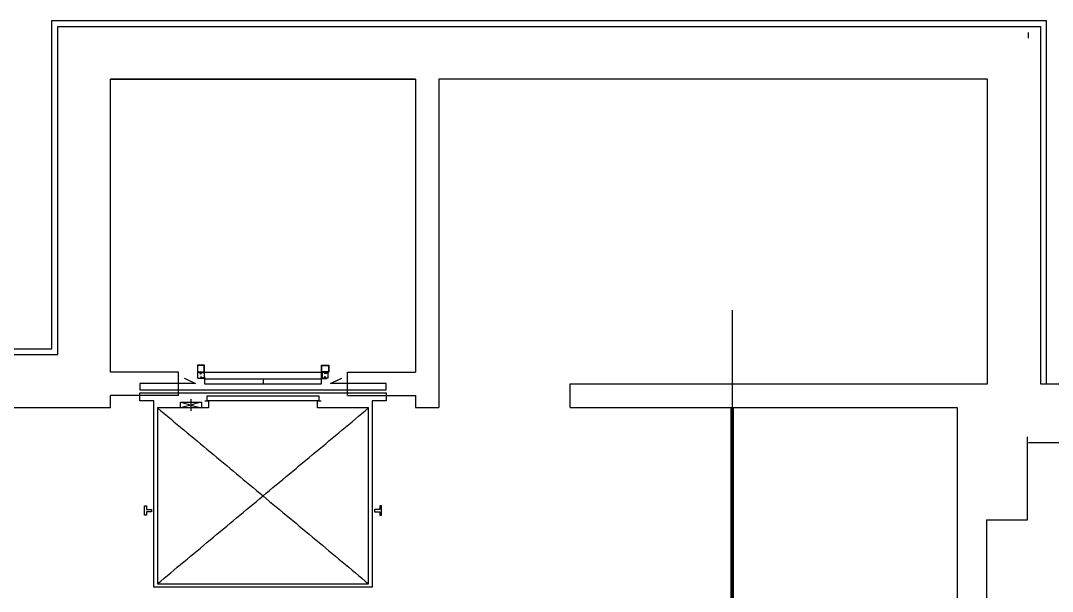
# Model space of a CAD drawing. Header units: millimetres. Extents: x -121354 to 132141, y -64344 to 350.
# Drawn here: x 41528 to 50328, y -9716 to -4846 of the extents above; entities that cross this region are included whole.
import ezdxf

# ---------------------------------------------------------------- set-up
doc = ezdxf.new("R2010")
doc.units = ezdxf.units.MM
for name, color, linetype in [('Block_101ë™_ìƒë¶€ê³¨ì¡°B3_0108', 7, 'CONTINUOUS'), ('Block_ELEV_17ì¸ìŠ¹001', 7, 'CONTINUOUS'), ('Line026', 7, 'CONTINUOUS'), ('Line173', 7, 'CONTINUOUS'), ('Line229', 7, 'CONTINUOUS'), ('Line230', 7, 'CONTINUOUS'), ('Line231', 7, 'CONTINUOUS'), ('Line232', 7, 'CONTINUOUS'), ('Line233', 7, 'CONTINUOUS'), ('Line234', 7, 'CONTINUOUS'), ('Line242', 7, 'CONTINUOUS'), ('Line245', 7, 'CONTINUOUS'), ('Line273', 7, 'CONTINUOUS'), ('Line282', 7, 'CONTINUOUS'), ('Line304', 7, 'CONTINUOUS'), ('Line305', 7, 'CONTINUOUS'), ('Line307', 7, 'CONTINUOUS'), ('Line309', 7, 'CONTINUOUS'), ('Line310', 7, 'CONTINUOUS'), ('Line311', 7, 'CONTINUOUS'), ('Line315', 7, 'CONTINUOUS'), ('Line317', 7, 'CONTINUOUS'), ('Line319', 7, 'CONTINUOUS'), ('Line322', 7, 'CONTINUOUS'), ('Line323', 7, 'CONTINUOUS'), ('Line324', 7, 'CONTINUOUS'), ('Line325', 7, 'CONTINUOUS'), ('Line326', 7, 'CONTINUOUS'), ('Line343', 7, 'CONTINUOUS'), ('Line344', 7, 'CONTINUOUS'), ('Line754', 7, 'CONTINUOUS'), ('Polyline045', 7, 'CONTINUOUS'), ('Polyline046', 7, 'CONTINUOUS'), ('Polyline049', 7, 'CONTINUOUS'), ('Polyline052', 7, 'CONTINUOUS')]:
    doc.layers.add(name, color=color, linetype=linetype)

msp = doc.modelspace()

# ---------------------------------------------------------------- linework, layer by layer
at = {"layer": 'Block_101ë™_ìƒë¶€ê³¨ì¡°B3_0108'}
for points in [[(41845.1, -7695.6), (41845.1, -4895.6)], [(41845.1, -4895.6), (50225.1, -4895.6)], [(50225.1, -4895.6), (50225.1, -7945.6)], [(44895.1, -5345.6), (42295.1, -5345.6)], [(42295.1, -7845.6), (42295.1, -5345.6)], [(42295.1, -7845.6), (42295.1, -5345.6)], [(42295.1, -5345.6), (44895.1, -5345.6)], [(44895.1, -5345.6), (44895.1, -7845.6)], [(49775.1, -5345.6), (45095.1, -5345.6)], [(45095.1, -5345.6), (45095.1, -8145.6)], [(49775.1, -7945.6), (49775.1, -5345.6)], [(37965.1, -7695.6), (41845.1, -7695.6)], [(42875.1, -7845.6), (42295.1, -7845.6)], [(42875.1, -8045.6), (42875.1, -7845.6)], [(44315.1, -8045.6), (44315.1, -7845.6)], [(44315.1, -7845.6), (44895.1, -7845.6)], [(46215.1, -7945.6), (49775.1, -7945.6)], [(46215.1, -8145.6), (46215.1, -7945.6)], [(49715.1, -7945.6), (49775.1, -7945.6)], [(42295.1, -8145.6), (42295.1, -8045.6)], [(42875.1, -8045.6), (42295.1, -8045.6)], [(44315.1, -8045.6), (44895.1, -8045.6)], [(44895.1, -8045.6), (44895.1, -8145.6)], [(38415.1, -8145.6), (42295.1, -8145.6)], [(44895.1, -8145.6), (45095.1, -8145.6)], [(46215.1, -8145.6), (49515.1, -8145.6)], [(49515.1, -8145.6), (49515.1, -9845.6)], [(50115.1, -9105.6), (50115.1, -8395.6)], [(49765.1, -9105.6), (49765.1, -9845.6)], [(49765.1, -9105.6), (50115.1, -9105.6)]]:
    msp.add_open_spline(points, degree=1, dxfattribs=at)
at = {"layer": 'Block_ELEV_17ì¸ìŠ¹001'}
for points in [[(43095.1, -7785.6), (43035.1, -7785.6)], [(43035.1, -7785.6), (43035.1, -7845.6)], [(43092.6, -7788.1), (43037.6, -7788.1)], [(43037.6, -7788.1), (43037.6, -7843.1)], [(43092.6, -7843.1), (43092.6, -7788.1)], [(43095.1, -7845.6), (43095.1, -7785.6)], [(44095.1, -7845.6), (44095.1, -7785.6)], [(44095.1, -7785.6), (44155.1, -7785.6)], [(44097.6, -7843.1), (44097.6, -7788.1)], [(44097.6, -7788.1), (44152.6, -7788.1)], [(44152.6, -7788.1), (44152.6, -7843.1)], [(44155.1, -7785.6), (44155.1, -7845.6)], [(42923.6, -7895.6), (43020.1, -7940.6)], [(42923.6, -7895.6), (43020.1, -7940.6)], [(42923.6, -7895.6), (43020.1, -7940.6)], [(43035.1, -7845.6), (43095.1, -7845.6)], [(43037.6, -7843.1), (43092.6, -7843.1)], [(43040.1, -7895.6), (43040.1, -7845.6)], [(43055.1, -7845.6), (43040.1, -7845.6)], [(43040.1, -7895.6), (43040.1, -7845.6)], [(43055.1, -7845.6), (43040.1, -7845.6)], [(43040.1, -7895.6), (43040.1, -7845.6)], [(43055.1, -7845.6), (43040.1, -7845.6)], [(43040.1, -7895.6), (43065.1, -7895.6)], [(43040.1, -7895.6), (43065.1, -7895.6)], [(43040.1, -7895.6), (43065.1, -7895.6)], [(43050.1, -7900.6), (43050.1, -7895.6)], [(43050.1, -7900.6), (43050.1, -7895.6)], [(43050.1, -7900.6), (43050.1, -7895.6)], [(43095.1, -7900.6), (43050.1, -7900.6)], [(43095.1, -7900.6), (43050.1, -7900.6)], [(43095.1, -7900.6), (43050.1, -7900.6)], [(43055.1, -7845.6), (43055.1, -7855.6)], [(43065.1, -7845.6), (43055.1, -7845.6)], [(43055.1, -7845.6), (43055.1, -7855.6)], [(43065.1, -7845.6), (43055.1, -7845.6)], [(43055.1, -7845.6), (43055.1, -7855.6)], [(43065.1, -7845.6), (43055.1, -7845.6)], [(43055.1, -7855.6), (43065.1, -7855.6)], [(43055.1, -7855.6), (43065.1, -7855.6)], [(43055.1, -7855.6), (43065.1, -7855.6)], [(43095.1, -7845.6), (43065.1, -7845.6)], [(43065.1, -7845.6), (43065.1, -7858.3)], [(43095.1, -7845.6), (43065.1, -7845.6)], [(43065.1, -7845.6), (43065.1, -7858.3)], [(43095.1, -7845.6), (43065.1, -7845.6)], [(43065.1, -7845.6), (43065.1, -7858.3)], [(43065.1, -7858.3), (43067.9, -7858.3)], [(43065.1, -7858.3), (43067.9, -7858.3)], [(43065.1, -7858.3), (43067.9, -7858.3)], [(43067.9, -7882.8), (43065.1, -7882.8)], [(43065.1, -7882.8), (43065.1, -7895.6)], [(43067.9, -7882.8), (43065.1, -7882.8)], [(43065.1, -7882.8), (43065.1, -7895.6)], [(43067.9, -7882.8), (43065.1, -7882.8)], [(43065.1, -7882.8), (43065.1, -7895.6)], [(43065.1, -7895.6), (43095.1, -7895.6)], [(43065.1, -7895.6), (43095.1, -7895.6)], [(43065.1, -7895.6), (43095.1, -7895.6)], [(43067.9, -7858.3), (43067.9, -7848.4)], [(43067.9, -7848.4), (43091.7, -7848.4)], [(43067.9, -7858.3), (43067.9, -7848.4)], [(43067.9, -7848.4), (43091.7, -7848.4)], [(43067.9, -7858.3), (43067.9, -7848.4)], [(43067.9, -7848.4), (43091.7, -7848.4)], [(43067.9, -7892.7), (43067.9, -7882.8)], [(43067.9, -7892.7), (43067.9, -7882.8)], [(43067.9, -7892.7), (43067.9, -7882.8)], [(43091.7, -7892.7), (43067.9, -7892.7)], [(43091.7, -7892.7), (43067.9, -7892.7)], [(43091.7, -7892.7), (43067.9, -7892.7)], [(43090.1, -7845.6), (44100.1, -7845.6)], [(43091.7, -7848.4), (43091.7, -7892.7)], [(43091.7, -7848.4), (43091.7, -7892.7)], [(43091.7, -7848.4), (43091.7, -7892.7)], [(43095.1, -7895.6), (43095.1, -7845.6)], [(43095.1, -7895.6), (43095.1, -7845.6)], [(43095.1, -7895.6), (43095.1, -7845.6)], [(43095.1, -7885.6), (43095.1, -7900.6)], [(43095.1, -7885.6), (43095.1, -7900.6)], [(43095.1, -7885.6), (43095.1, -7900.6)], [(43095.1, -7905.6), (43095.1, -7945.6)], [(44095.1, -7905.6), (43095.1, -7905.6)], [(43095.1, -7905.6), (43095.1, -7945.6)], [(44095.1, -7905.6), (43095.1, -7905.6)], [(43095.1, -7905.6), (43095.1, -7945.6)], [(44095.1, -7905.6), (43095.1, -7905.6)], [(43595.1, -7905.6), (43595.1, -7945.6)], [(43595.1, -7905.6), (43595.1, -7945.6)], [(43595.1, -7905.6), (43595.1, -7945.6)], [(44095.1, -7895.6), (44095.1, -7845.6)], [(44095.1, -7845.6), (44125.1, -7845.6)], [(44095.1, -7895.6), (44095.1, -7845.6)], [(44095.1, -7845.6), (44125.1, -7845.6)], [(44155.1, -7845.6), (44095.1, -7845.6)], [(44095.1, -7885.6), (44095.1, -7900.6)], [(44095.1, -7885.6), (44095.1, -7900.6)], [(44125.1, -7895.6), (44095.1, -7895.6)], [(44125.1, -7895.6), (44095.1, -7895.6)], [(44095.1, -7900.6), (44140.1, -7900.6)], [(44095.1, -7900.6), (44140.1, -7900.6)], [(44095.1, -7945.6), (44095.1, -7905.6)], [(44095.1, -7945.6), (44095.1, -7905.6)], [(44152.6, -7843.1), (44097.6, -7843.1)], [(44122.3, -7848.4), (44098.5, -7848.4)], [(44098.5, -7848.4), (44098.5, -7892.7)], [(44122.3, -7848.4), (44098.5, -7848.4)], [(44098.5, -7848.4), (44098.5, -7892.7)], [(44098.5, -7892.7), (44122.3, -7892.7)], [(44098.5, -7892.7), (44122.3, -7892.7)], [(44122.3, -7858.3), (44122.3, -7848.4)], [(44122.3, -7858.3), (44122.3, -7848.4)], [(44125.1, -7858.3), (44122.3, -7858.3)], [(44125.1, -7858.3), (44122.3, -7858.3)], [(44122.3, -7892.7), (44122.3, -7882.8)], [(44122.3, -7882.8), (44125.1, -7882.8)], [(44122.3, -7892.7), (44122.3, -7882.8)], [(44122.3, -7882.8), (44125.1, -7882.8)], [(44125.1, -7845.6), (44135.1, -7845.6)], [(44125.1, -7845.6), (44135.1, -7845.6)], [(44125.1, -7845.6), (44125.1, -7858.3)], [(44125.1, -7845.6), (44125.1, -7858.3)], [(44135.1, -7855.6), (44125.1, -7855.6)], [(44135.1, -7855.6), (44125.1, -7855.6)], [(44125.1, -7882.8), (44125.1, -7895.6)], [(44125.1, -7882.8), (44125.1, -7895.6)], [(44150.1, -7895.6), (44125.1, -7895.6)], [(44150.1, -7895.6), (44125.1, -7895.6)], [(44135.1, -7845.6), (44135.1, -7855.6)], [(44135.1, -7845.6), (44150.1, -7845.6)], [(44135.1, -7845.6), (44135.1, -7855.6)], [(44135.1, -7845.6), (44150.1, -7845.6)], [(44140.1, -7900.6), (44140.1, -7895.6)], [(44140.1, -7900.6), (44140.1, -7895.6)], [(44150.1, -7895.6), (44150.1, -7845.6)], [(44150.1, -7895.6), (44150.1, -7845.6)], [(44170.1, -7940.6), (44266.6, -7895.6)], [(44170.1, -7940.6), (44266.6, -7895.6)], [(44170.1, -7940.6), (44266.6, -7895.6)], [(43020.1, -7940.6), (42545.1, -7940.6)], [(42545.1, -7940.6), (42545.1, -7995.6)], [(43020.1, -7940.6), (42545.1, -7940.6)], [(42545.1, -7940.6), (42545.1, -7995.6)], [(43020.1, -7940.6), (42545.1, -7940.6)], [(42545.1, -7940.6), (42545.1, -7995.6)], [(42545.1, -7995.6), (44645.1, -7995.6)], [(42545.1, -7995.6), (44645.1, -7995.6)], [(42545.1, -7995.6), (44645.1, -7995.6)], [(43095.1, -7945.6), (44095.1, -7945.6)], [(43095.1, -7945.6), (44095.1, -7945.6)], [(43095.1, -7945.6), (44095.1, -7945.6)], [(44645.1, -7940.6), (44170.1, -7940.6)], [(44645.1, -7940.6), (44170.1, -7940.6)], [(44645.1, -7940.6), (44170.1, -7940.6)], [(44645.1, -7995.6), (44645.1, -7940.6)], [(44645.1, -7995.6), (44645.1, -7940.6)], [(44645.1, -7995.6), (44645.1, -7940.6)], [(42545.1, -8090.6), (42545.1, -8020.6)], [(42545.1, -8020.6), (44645.1, -8020.6)], [(42545.1, -8090.6), (42545.1, -8020.6)], [(42545.1, -8020.6), (44645.1, -8020.6)], [(42545.1, -8090.6), (42545.1, -8020.6)], [(42545.1, -8020.6), (44645.1, -8020.6)], [(42665.1, -8090.6), (42545.1, -8090.6)], [(42665.1, -8090.6), (42545.1, -8090.6)], [(42665.1, -8090.6), (42545.1, -8090.6)], [(42665.1, -9680.6), (42665.1, -8090.6)], [(42665.1, -9680.6), (42665.1, -8090.6)], [(42665.1, -9680.6), (42665.1, -8090.6)], [(42980.1, -8075.6), (42980.1, -8175.6)], [(42980.1, -8075.6), (42980.1, -8175.6)], [(42980.1, -8075.6), (42980.1, -8175.6)], [(43100.1, -8090.6), (43130.1, -8090.6)], [(44075.1, -8050.6), (43115.1, -8050.6)], [(43115.1, -8050.6), (43115.1, -8085.6)], [(44075.1, -8050.6), (43115.1, -8050.6)], [(43115.1, -8050.6), (43115.1, -8085.6)], [(44075.1, -8050.6), (43115.1, -8050.6)], [(43115.1, -8050.6), (43115.1, -8085.6)], [(43115.1, -8085.6), (44075.1, -8085.6)], [(43115.1, -8085.6), (44075.1, -8085.6)], [(43115.1, -8085.6), (44075.1, -8085.6)], [(43130.1, -8090.6), (43130.1, -8150.6)], [(44060.1, -8150.6), (44060.1, -8090.6)], [(44060.1, -8090.6), (44090.1, -8090.6)], [(44075.1, -8085.6), (44075.1, -8050.6)], [(44075.1, -8085.6), (44075.1, -8050.6)], [(44075.1, -8085.6), (44075.1, -8050.6)], [(44645.1, -8090.6), (44525.1, -8090.6)], [(44525.1, -8090.6), (44525.1, -9680.6)], [(44645.1, -8090.6), (44525.1, -8090.6)], [(44525.1, -8090.6), (44525.1, -9680.6)], [(44645.1, -8090.6), (44525.1, -8090.6)], [(44525.1, -8090.6), (44525.1, -9680.6)], [(44645.1, -8020.6), (44645.1, -8090.6)], [(44645.1, -8020.6), (44645.1, -8090.6)], [(44645.1, -8020.6), (44645.1, -8090.6)], [(42695.1, -8150.6), (44495.1, -9650.6)], [(42695.1, -9650.6), (44495.1, -8150.6)], [(43130.1, -8150.6), (42695.1, -8150.6)], [(42695.1, -8150.6), (42695.1, -9650.6)], [(42890.1, -8100.6), (43070.1, -8150.6)], [(43070.1, -8100.6), (42890.1, -8150.6)], [(42890.1, -8100.6), (43070.1, -8150.6)], [(43070.1, -8100.6), (42890.1, -8150.6)], [(42890.1, -8100.6), (43070.1, -8150.6)], [(43070.1, -8100.6), (42890.1, -8150.6)], [(42890.1, -8100.6), (43070.1, -8100.6)], [(42890.1, -8150.6), (42890.1, -8100.6)], [(42890.1, -8100.6), (43070.1, -8100.6)], [(42890.1, -8150.6), (42890.1, -8100.6)], [(42890.1, -8100.6), (43070.1, -8100.6)], [(42890.1, -8150.6), (42890.1, -8100.6)], [(43070.1, -8150.6), (42890.1, -8150.6)], [(43070.1, -8150.6), (42890.1, -8150.6)], [(43070.1, -8150.6), (42890.1, -8150.6)], [(43070.1, -8100.6), (43070.1, -8150.6)], [(43070.1, -8100.6), (43070.1, -8150.6)], [(43070.1, -8100.6), (43070.1, -8150.6)], [(44495.1, -8150.6), (44060.1, -8150.6)], [(44495.1, -9650.6), (44495.1, -8150.6)], [(42585.1, -9065.6), (42585.1, -8985.6)], [(42585.1, -8985.6), (42600.1, -8985.6)], [(42585.1, -9065.6), (42585.1, -8985.6)], [(42585.1, -8985.6), (42600.1, -8985.6)], [(42585.1, -9065.6), (42585.1, -8985.6)], [(42585.1, -8985.6), (42600.1, -8985.6)], [(42600.1, -8985.6), (42600.1, -9015.6)], [(42600.1, -8985.6), (42600.1, -9015.6)], [(42600.1, -8985.6), (42600.1, -9015.6)], [(42600.1, -9015.6), (42645.1, -9015.6)], [(42600.1, -9015.6), (42645.1, -9015.6)], [(42600.1, -9015.6), (42645.1, -9015.6)], [(42645.1, -9035.6), (42600.1, -9035.6)], [(42600.1, -9035.6), (42600.1, -9065.6)], [(42645.1, -9035.6), (42600.1, -9035.6)], [(42600.1, -9035.6), (42600.1, -9065.6)], [(42645.1, -9035.6), (42600.1, -9035.6)], [(42600.1, -9035.6), (42600.1, -9065.6)], [(42645.1, -9015.6), (42645.1, -9035.6)], [(42645.1, -9015.6), (42645.1, -9035.6)], [(42645.1, -9015.6), (42645.1, -9035.6)], [(44545.1, -9015.6), (44545.1, -9035.6)], [(44590.1, -9015.6), (44545.1, -9015.6)], [(44545.1, -9015.6), (44545.1, -9035.6)], [(44590.1, -9015.6), (44545.1, -9015.6)], [(44545.1, -9035.6), (44590.1, -9035.6)], [(44545.1, -9035.6), (44590.1, -9035.6)], [(44605.1, -8985.6), (44590.1, -8985.6)], [(44590.1, -8985.6), (44590.1, -9015.6)], [(44605.1, -8985.6), (44590.1, -8985.6)], [(44590.1, -8985.6), (44590.1, -9015.6)], [(44590.1, -9035.6), (44590.1, -9065.6)], [(44590.1, -9035.6), (44590.1, -9065.6)], [(44605.1, -9065.6), (44605.1, -8985.6)], [(44605.1, -9065.6), (44605.1, -8985.6)], [(42600.1, -9065.6), (42585.1, -9065.6)], [(42600.1, -9065.6), (42585.1, -9065.6)], [(42600.1, -9065.6), (42585.1, -9065.6)], [(44590.1, -9065.6), (44605.1, -9065.6)], [(44590.1, -9065.6), (44605.1, -9065.6)], [(42695.1, -9650.6), (44495.1, -9650.6)], [(44525.1, -9680.6), (42665.1, -9680.6)], [(44525.1, -9680.6), (42665.1, -9680.6)], [(44525.1, -9680.6), (42665.1, -9680.6)]]:
    msp.add_open_spline(points, degree=1, dxfattribs=at)
at = {"layer": 'Line026'}
msp.add_line((50225.1, -7945.6), (57542.5, -7945.6), dxfattribs=at)
at = {"layer": 'Line173'}
msp.add_line((50125.1, -4995.6), (50125.1, -4945.6), dxfattribs=at)
at = {"layer": 'Line229'}
msp.add_line((42295.1, -8145.6), (42295.1, -8045.6), dxfattribs=at)
at = {"layer": 'Line230'}
msp.add_line((42295.1, -7845.6), (42295.1, -5345.6), dxfattribs=at)
at = {"layer": 'Line231'}
msp.add_line((38415.1, -8145.6), (42295.1, -8145.6), dxfattribs=at)
at = {"layer": 'Line232'}
msp.add_line((42875.1, -7845.6), (42295.1, -7845.6), dxfattribs=at)
at = {"layer": 'Line233'}
msp.add_line((42875.1, -8045.6), (42295.1, -8045.6), dxfattribs=at)
at = {"layer": 'Line234'}
msp.add_line((46215.1, -8145.6), (46215.1, -7945.6), dxfattribs=at)
at = {"layer": 'Line242'}
msp.add_line((49765.1, -9105.6), (50115.1, -9105.6), dxfattribs=at)
at = {"layer": 'Line245'}
msp.add_line((49715.1, -7945.6), (49775.1, -7945.6), dxfattribs=at)
at = {"layer": 'Line273'}
msp.add_line((49775.1, -7945.6), (49775.1, -5345.6), dxfattribs=at)
at = {"layer": 'Line282'}
msp.add_line((47595.1, -7315.6), (47595.1, -10495.6), dxfattribs=at)
at = {"layer": 'Line304'}
msp.add_line((46215.1, -7945.6), (49775.1, -7945.6), dxfattribs=at)
at = {"layer": 'Line305'}
msp.add_line((49775.1, -5345.6), (45095.1, -5345.6), dxfattribs=at)
at = {"layer": 'Line307'}
msp.add_line((44895.1, -8045.6), (44895.1, -8145.6), dxfattribs=at)
at = {"layer": 'Line309'}
msp.add_line((45095.1, -5345.6), (45095.1, -8145.6), dxfattribs=at)
at = {"layer": 'Line310'}
msp.add_line((46215.1, -8145.6), (49515.1, -8145.6), dxfattribs=at)
at = {"layer": 'Line311'}
msp.add_line((49765.1, -9105.6), (49765.1, -9845.6), dxfattribs=at)
at = {"layer": 'Line315'}
msp.add_line((44895.1, -5345.6), (44895.1, -7845.6), dxfattribs=at)
at = {"layer": 'Line317'}
msp.add_line((49515.1, -8145.6), (49515.1, -9845.6), dxfattribs=at)
at = {"layer": 'Line319'}
msp.add_line((44895.1, -5345.6), (42295.1, -5345.6), dxfattribs=at)
at = {"layer": 'Line322'}
msp.add_line((44895.1, -8145.6), (45095.1, -8145.6), dxfattribs=at)
at = {"layer": 'Line323'}
msp.add_line((42875.1, -8045.6), (42875.1, -7845.6), dxfattribs=at)
at = {"layer": 'Line324'}
msp.add_line((44315.1, -8045.6), (44315.1, -7845.6), dxfattribs=at)
at = {"layer": 'Line325'}
msp.add_line((44315.1, -7845.6), (44895.1, -7845.6), dxfattribs=at)
at = {"layer": 'Line326'}
msp.add_line((44315.1, -8045.6), (44895.1, -8045.6), dxfattribs=at)
at = {"layer": 'Line343'}
msp.add_line((47605.1, -8145.6), (47605.1, -9845.6), dxfattribs=at)
at = {"layer": 'Line344'}
msp.add_line((47585.1, -8145.6), (47585.1, -9845.6), dxfattribs=at)
at = {"layer": 'Line754'}
msp.add_line((50125.1, -8445.6), (56415.1, -8445.6), dxfattribs=at)
at = {"layer": 'Polyline045'}
msp.add_line((50115.1, -9105.6), (50115.1, -8445.6), dxfattribs=at)
at = {"layer": 'Polyline046'}
for p, q in [((42295.1, -7845.6), (42295.1, -5345.6)), ((42295.1, -5345.6), (44895.1, -5345.6))]:
    msp.add_line(p, q, dxfattribs=at)
at = {"layer": 'Polyline049'}
for p, q in [((41845.1, -7695.6), (41845.1, -4895.6)), ((41845.1, -4895.6), (50225.1, -4895.6)), ((50225.1, -4895.6), (50225.1, -7945.6)), ((37965.1, -7695.6), (41845.1, -7695.6))]:
    msp.add_line(p, q, dxfattribs=at)
at = {"layer": 'Polyline052'}
for p, q in [((41795.1, -7645.6), (41795.1, -4845.6)), ((41795.1, -4845.6), (50275.1, -4845.6)), ((50275.1, -4845.6), (50275.1, -7945.6)), ((37915.1, -7645.6), (41795.1, -7645.6))]:
    msp.add_line(p, q, dxfattribs=at)

doc.saveas('drawing.dxf')
